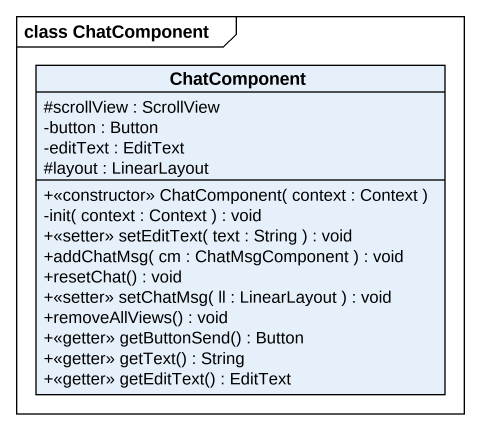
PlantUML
@startuml
mainframe class ChatComponent
hide circle
hide empty members
skinparam classAttributeIconSize 0
class ChatComponent {
  #scrollView : ScrollView
  -button : Button
  -editText : EditText
  #layout : LinearLayout
  +<<constructor>> ChatComponent( context : Context )
  -init( context : Context ) : void
  +<<setter>> setEditText( text : String ) : void
  +addChatMsg( cm : ChatMsgComponent ) : void
  +resetChat() : void
  +<<setter>> setChatMsg( ll : LinearLayout ) : void
  +removeAllViews() : void
  +<<getter>> getButtonSend() : Button
  +<<getter>> getText() : String
  +<<getter>> getEditText() : EditText
}
@enduml
